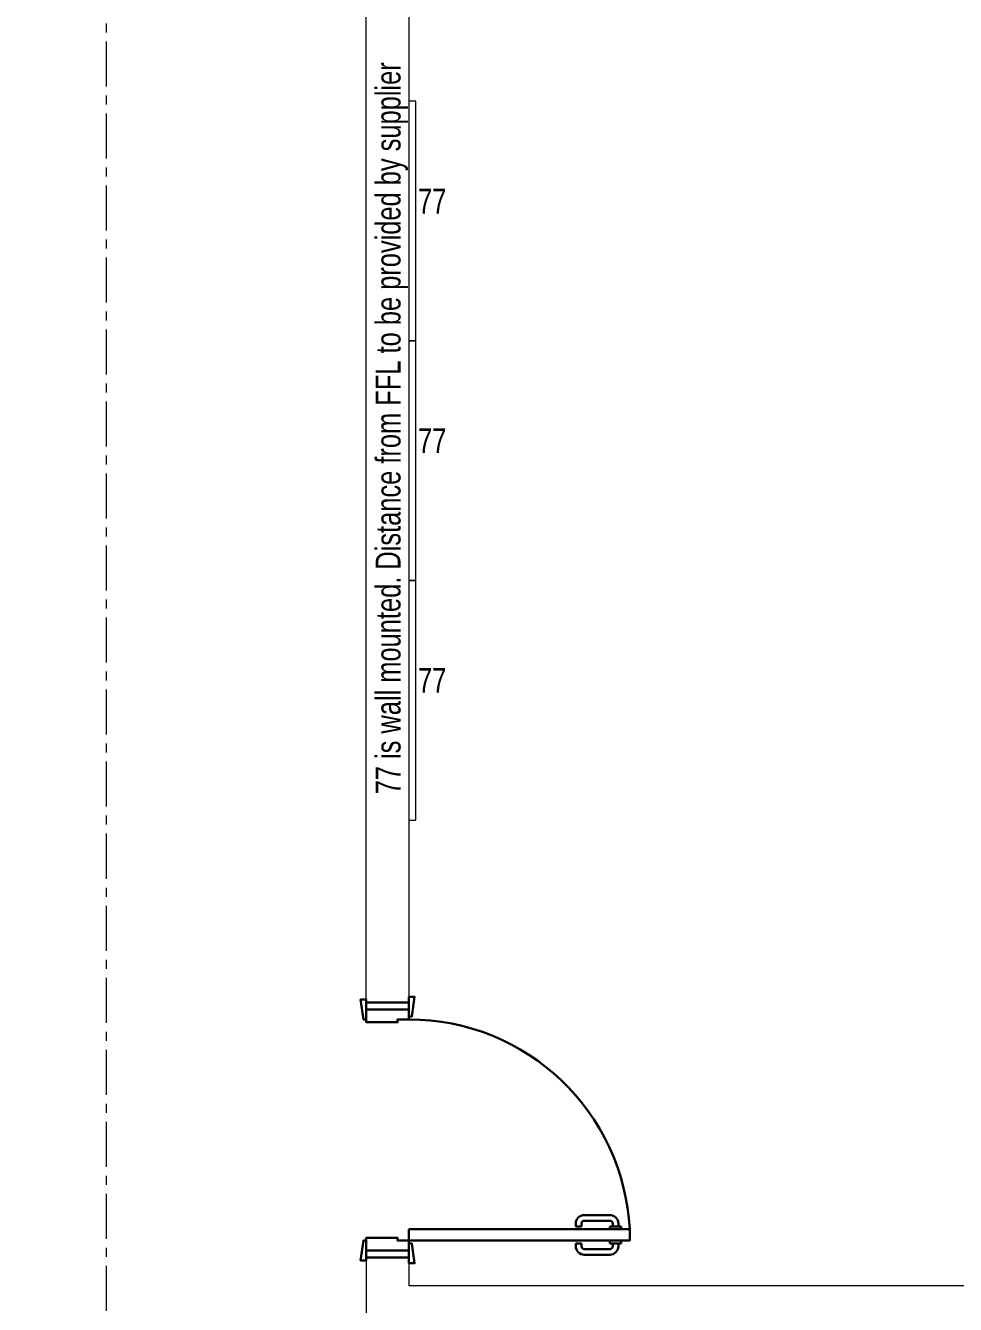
# Model space of a CAD drawing. Header units: millimetres. Extents: x 26027 to 581921, y 7230 to 233891.
# Drawn here: x 473314 to 476594, y 159170 to 163680 of the extents above; entities that cross this region are included whole.
import ezdxf

# ---------------------------------------------------------------- set-up
doc = ezdxf.new("R2010")
doc.units = ezdxf.units.MM
doc.header["$LTSCALE"] = 5
doc.linetypes.add('CENTER', pattern=[50.8, 31.75, -6.35, 6.35, -6.35])
doc.layers.add('axes', color=252, linetype='Continuous')
for name, color, linetype, lineweight in [('E-ELEC-EQPM-2', 85, 'Continuous', 30), ('GE-ARCHITECTURAL_ELEMENTS', 8, 'Continuous', 30), ('GE-FURNITURE', 8, 'Continuous', 30), ('Medical Equipment and Furniture', 252, 'Continuous', 0), ('Walls', 252, 'Continuous', 5), ('Wooden Joinery', 252, 'Continuous', 5)]:
    doc.layers.add(name, color=color, linetype=linetype, lineweight=lineweight)
doc.layers.add('EXF', color=7, linetype='Continuous', lineweight=30, true_color=0x4e7e3e)
doc.styles.add('X3G_ENTITY_257CFD', font='swisscl.ttf', dxfattribs={"height": 200})

# ---------------------------------------------------------------- blocks, each defined once
blk = doc.blocks.new('A$C72370EFE')
at = {"layer": 'GE-ARCHITECTURAL_ELEMENTS'}
for p, q in [((-0.01, -0.04), (-0.02, -0.04)), ((-0.01, -0.03), (-0.01, -0.07)), ((0, -0.03), (-0.01, -0.03)), ((0.04, -0.03), (0.05, -0.03)), ((0.05, -0.03), (0.05, -0.07)), ((0.05, -0.04), (0.06, -0.04)), ((-0.05, -0.07), (-0.05, -0.16)), ((-0.03, -0.07), (-0.03, -0.16)), ((-0.01, -0.06), (-0.02, -0.06)), ((0, -0.07), (-0.01, -0.07)), ((0.04, -0.07), (0.05, -0.07)), ((0.05, -0.06), (0.06, -0.06)), ((0.07, -0.07), (0.07, -0.16)), ((0.09, -0.07), (0.09, -0.16)), ((-0.01, -0.17), (-0.02, -0.17)), ((-0.01, -0.17), (-0.01, -0.19)), ((0.05, -0.17), (0.06, -0.17)), ((0.05, -0.17), (0.05, -0.19)), ((-0.01, -0.19), (-0.02, -0.19)), ((0.05, -0.19), (0.06, -0.19))]:
    blk.add_line(p, q, dxfattribs=at)
for centre, radius, start, end in [((-0.02, -0.07), 0.03, 90, 180), ((0.06, -0.07), 0.03, 0, 90), ((-0.02, -0.07), 0.01, 90, 180), ((0.06, -0.07), 0.01, 0, 90), ((-0.02, -0.16), 0.03, 180, 270), ((-0.02, -0.16), 0.01, 180, 270), ((0.06, -0.16), 0.01, 270, 0), ((0.06, -0.16), 0.03, 270, 0)]:
    blk.add_arc(centre, radius, start, end, dxfattribs=at)
blk = doc.blocks.new('DR1')
at = {"layer": 'GE-FURNITURE', "elevation": 0}
for points in [[(1743402.9, 41721.9), (1743392.9, 41721.9), (1743382.9, 41791.9), (1743402.9, 41791.9)], [(1743552.9, 41731.9), (1743562.9, 41731.9), (1743572.9, 41801.9), (1743552.9, 41801.9)], [(1743552.9, 41681.9), (1744331.9, 41681.9), (1744331.9, 41721.9), (1743552.9, 41721.9)], [(1743402.9, 40941.9), (1743392.9, 40941.9), (1743382.9, 40871.9), (1743402.9, 40871.9)], [(1743552.9, 40931.9), (1743562.9, 40931.9), (1743572.9, 40861.9), (1743552.9, 40861.9)]]:
    blk.add_lwpolyline(points, close=True, dxfattribs=at)
for points in [[(1743552.9, 41756.9), (1743402.9, 41756.9), (1743402.9, 41781.9), (1743552.9, 41781.9), (1743552.9, 41756.9)], [(1743552.9, 41756.9), (1743552.9, 41721.9), (1743512.9, 41721.9), (1743512.9, 41711.9), (1743402.9, 41711.9), (1743402.9, 41756.9), (1743552.9, 41756.9)], [(1743552.9, 40906.9), (1743552.9, 40941.9), (1743512.9, 40941.9), (1743512.9, 40951.9), (1743402.9, 40951.9), (1743402.9, 40906.9), (1743552.9, 40906.9)], [(1743552.9, 40906.9), (1743402.9, 40906.9), (1743402.9, 40881.9), (1743552.9, 40881.9), (1743552.9, 40906.9)]]:
    blk.add_lwpolyline(points, dxfattribs=at)
at = {"layer": 'GE-FURNITURE'}
blk.add_arc((1743552.9, 41721.9, 0), 780, 270, 357.0603, dxfattribs=at)
at = {"layer": 'GE-FURNITURE', "xscale": -999.9999999998856, "yscale": 999.9999999998856, "zscale": 999.9999999998854, "rotation": 270}
blk.add_blockref('A$C72370EFE', (1744331.9, 41681.9, 0), dxfattribs=at)

msp = doc.modelspace()

# ---------------------------------------------------------------- hatches: boundary and pattern name
at = {"layer": 'E-ELEC-EQPM-2'}
h = msp.add_hatch(dxfattribs=at)
h.set_pattern_fill('CROSS', color=85, scale=10)
h.set_pattern_definition([(0, (368880, 104830), (63.5, 63.5), [31.75, -95.25]), (90, (368895.875, 104814.125), (-63.5, 63.5), [31.75, -95.25])])
edge = h.paths.add_edge_path()
edge.add_line((457685.6, 145694.3), (457685.6, 152806.1))
edge.add_line((457685.6, 152806.1), (462487.4, 152806.1))
edge.add_line((462487.4, 152806.1), (462487.4, 145900.9))
edge.add_line((462487.4, 145900.9), (462587.4, 145901.1))
edge.add_line((462587.4, 145901.1), (462587.4, 152806.1))
edge.add_line((462587.4, 152806.1), (464555.9, 152806.1))
edge.add_line((464555.9, 152806.1), (469284.4, 152806.1))
edge.add_line((469284.4, 152806.1), (471903.7, 152806.1))
edge.add_line((471903.7, 152806.1), (471903.7, 142653.2))
edge.add_line((471903.7, 142653.2), (478231.4, 142645.9))
edge.add_line((478231.4, 142645.9), (478231.4, 142845.2))
edge.add_line((478231.4, 142845.2), (472503.7, 142845.2))
edge.add_line((472503.7, 142845.2), (472503.7, 157840))
edge.add_line((472503.7, 157840), (472504, 159009.2))
edge.add_line((472504, 159009.2), (479768.6, 159009.2))
edge.add_line((479768.6, 159009.2), (479768.6, 159109.2))
edge.add_line((479768.6, 159109.2), (472503.7, 159109.2))
edge.add_line((472503.7, 159109.2), (472503.7, 169315.6))
edge.add_line((472503.7, 169315.6), (478921.1, 169315.6))
edge.add_line((478921.1, 169315.6), (484286.4, 169315.6))
edge.add_line((484286.4, 169315.6), (484286.4, 166351.2))
edge.add_line((484286.4, 166351.2), (484486.4, 166351.2))
edge.add_line((484486.4, 166351.2), (484486.4, 169515.6))
edge.add_line((484486.4, 169515.6), (479083.8, 169515.6))
edge.add_line((479083.8, 169515.6), (479083.8, 190946.9))
edge.add_line((479083.8, 190946.9), (479083.8, 191341.6))
edge.add_line((479083.8, 191341.6), (478883.8, 191341.6))
edge.add_line((478883.8, 191341.6), (478883.8, 195124.3))
edge.add_line((478883.8, 195124.3), (477262.4, 195124.3))
edge.add_line((477262.4, 195124.3), (477262.4, 205421.2))
edge.add_line((477262.4, 205421.2), (474368, 205421.2))
edge.add_line((474368, 205421.2), (469356.9, 205421.2))
edge.add_line((469356.9, 205421.2), (469256.9, 205421.2))
edge.add_line((469256.9, 205421.2), (469256.9, 204391.3))
edge.add_line((469256.9, 204391.3), (469856.9, 204391.3))
edge.add_line((469856.9, 204391.3), (469856.9, 204821.2))
edge.add_line((469856.9, 204821.2), (471179.3, 204821.2))
edge.add_line((471179.3, 204821.2), (471179.3, 204391.3))
edge.add_line((471179.3, 204391.3), (471779.3, 204391.3))
edge.add_line((471779.3, 204391.3), (471779.3, 204821.2))
edge.add_line((471779.3, 204821.2), (476662.4, 204821.2))
edge.add_line((476662.4, 204821.2), (476662.4, 194457.6))
edge.add_line((476662.4, 194457.6), (478283.8, 194457.6))
edge.add_line((478283.8, 194457.6), (478283.8, 169915.6))
edge.add_line((478283.8, 169915.6), (471903.7, 169915.6))
edge.add_line((471903.7, 169915.6), (471903.7, 159212))
edge.add_line((471903.7, 159212), (470513.7, 159212))
edge.add_line((470513.7, 159212), (470513.7, 159112))
edge.add_line((470513.7, 159112), (471903.7, 159112))
edge.add_line((471903.7, 159112), (471903.7, 153006.1))
edge.add_line((471903.7, 153006.1), (462587.4, 153006.1))
edge.add_line((462587.4, 153006.1), (462487.4, 152906.1))
edge.add_line((462487.4, 152906.1), (457585.6, 152906.1))
edge.add_line((457585.6, 152906.1), (457585.6, 145694.3))
at = {"layer": 'EXF'}
h = msp.add_hatch(dxfattribs=at)
h.set_pattern_fill('CROSS', color=256, scale=10)
edge = h.paths.add_edge_path()
edge.add_line((464555.9, 152806.1), (469284.4, 152806.1))
edge.add_line((469284.4, 152806.1), (471903.7, 152806.1))
edge.add_line((471903.7, 152806.1), (471903.7, 142653.2))
edge.add_line((471903.7, 142653.2), (478231.4, 142645.9))
edge.add_line((478231.4, 142645.9), (478231.4, 142845.2))
edge.add_line((478231.4, 142845.2), (472503.7, 142845.2))
edge.add_line((472503.7, 142845.2), (472503.7, 157840))
edge.add_line((472503.7, 157840), (472504, 159009.2))
edge.add_line((472504, 159009.2), (479768.6, 159009.2))
edge.add_line((479768.6, 159009.2), (479768.6, 159109.2))
edge.add_line((479768.6, 159109.2), (472503.7, 159109.2))
edge.add_line((472503.7, 159109.2), (472503.7, 169315.6))
edge.add_line((472503.7, 169315.6), (478921.1, 169315.6))
edge.add_line((478921.1, 169315.6), (484286.4, 169315.6))
edge.add_line((484286.4, 169315.6), (484286.4, 166351.2))
edge.add_line((484286.4, 166351.2), (484486.4, 166351.2))
edge.add_line((484486.4, 166351.2), (484486.4, 169515.6))
edge.add_line((484486.4, 169515.6), (479083.8, 169515.6))
edge.add_line((479083.8, 169515.6), (479083.8, 190946.9))
edge.add_line((479083.8, 190946.9), (479083.8, 191341.6))
edge.add_line((479083.8, 191341.6), (478883.8, 191341.6))
edge.add_line((478883.8, 191341.6), (478883.8, 195124.3))
edge.add_line((478883.8, 195124.3), (477262.4, 195124.3))
edge.add_line((477262.4, 195124.3), (477262.4, 205421.2))
edge.add_line((477262.4, 205421.2), (474368, 205421.2))
edge.add_line((474368, 205421.2), (469356.9, 205421.2))
edge.add_line((469356.9, 205421.2), (469256.9, 205421.2))
edge.add_line((469256.9, 205421.2), (469256.9, 204391.3))
edge.add_line((469256.9, 204391.3), (469856.9, 204391.3))
edge.add_line((469856.9, 204391.3), (469856.9, 204821.2))
edge.add_line((469856.9, 204821.2), (471179.3, 204821.2))
edge.add_line((471179.3, 204821.2), (471179.3, 204391.3))
edge.add_line((471179.3, 204391.3), (471779.3, 204391.3))
edge.add_line((471779.3, 204391.3), (471779.3, 204821.2))
edge.add_line((471779.3, 204821.2), (476662.4, 204821.2))
edge.add_line((476662.4, 204821.2), (476662.4, 194457.6))
edge.add_line((476662.4, 194457.6), (478283.8, 194457.6))
edge.add_line((478283.8, 194457.6), (478283.8, 169915.6))
edge.add_line((478283.8, 169915.6), (471903.7, 169915.6))
edge.add_line((471903.7, 169915.6), (471903.7, 159212))
edge.add_line((471903.7, 159212), (470513.7, 159212))
edge.add_line((470513.7, 159212), (470513.7, 159112))
edge.add_line((470513.7, 159112), (471903.7, 159112))
edge.add_line((471903.7, 159112), (471903.7, 153006.1))
edge.add_line((471903.7, 153006.1), (462587.4, 153006.1))

# ---------------------------------------------------------------- linework, layer by layer
at = {"layer": 'axes', "linetype": 'CENTER', "lineweight": 0}
msp.add_line((473598.8, 120285.6, 0), (473598.8, 230891.1, 0), dxfattribs=at)
at = {"layer": 'Medical Equipment and Furniture', "elevation": 2.4}
for points in [[(474665.8, 163413.1), (474665.8, 162568.1), (474690.8, 162568.1), (474690.8, 163413.1), (474665.8, 163413.1)], [(474665.8, 162568.1), (474665.8, 161723.1), (474690.8, 161723.1), (474690.8, 162568.1), (474665.8, 162568.1)], [(474665.8, 161723.1), (474665.8, 160878.1), (474690.8, 160878.1), (474690.8, 161723.1), (474665.8, 161723.1)]]:
    msp.add_lwpolyline(points, dxfattribs=at)
at = {"layer": 'Walls'}
for p, q in [((474515.8, 160235.3, 2.4), (474515.8, 167880.3, 2.4)), ((474665.8, 163880.3, 2.4), (474665.8, 160235.3, 2.4)), ((474665.8, 160235.3, 2.4), (474515.8, 160235.3, 2.4)), ((474515.8, 159335.3, 2.4), (474515.8, 157585.3, 2.4)), ((474665.8, 159335.3, 2.4), (474515.8, 159335.3, 2.4)), ((474665.8, 159335.3, 2.4), (474665.8, 159235.3, 2.4)), ((480269.3, 159235.3, 2.4), (474665.8, 159235.3, 2.4))]:
    msp.add_line(p, q, dxfattribs=at)

# ---------------------------------------------------------------- block references
at = {"layer": 'Wooden Joinery', "xscale": -1, "rotation": 180}
msp.add_blockref('DR1', (-1268887.1, 201117.2, 2.4), dxfattribs=at)

# ---------------------------------------------------------------- texts
at = {"layer": 'Medical Equipment and Furniture', "insert": (474548.9, 162259.9, 0), "char_height": 87.473, "width": 3260.537, "attachment_point": 2, "rotation": 90, "style": 'X3G_ENTITY_257CFD'}
msp.add_mtext('77 is wall mounted. Distance from FFL to be provided by supplier', dxfattribs=at)
at = {"layer": 'Medical Equipment and Furniture', "char_height": 87.47, "attachment_point": 8, "style": 'X3G_ENTITY_257CFD'}
for insert in [(474748.1, 163017.4, 2.4), (474748.1, 162172.4, 2.4), (474748.1, 161327.4, 2.4)]:
    msp.add_mtext('77', dxfattribs=dict(at, insert=insert))

doc.saveas('drawing.dxf')
